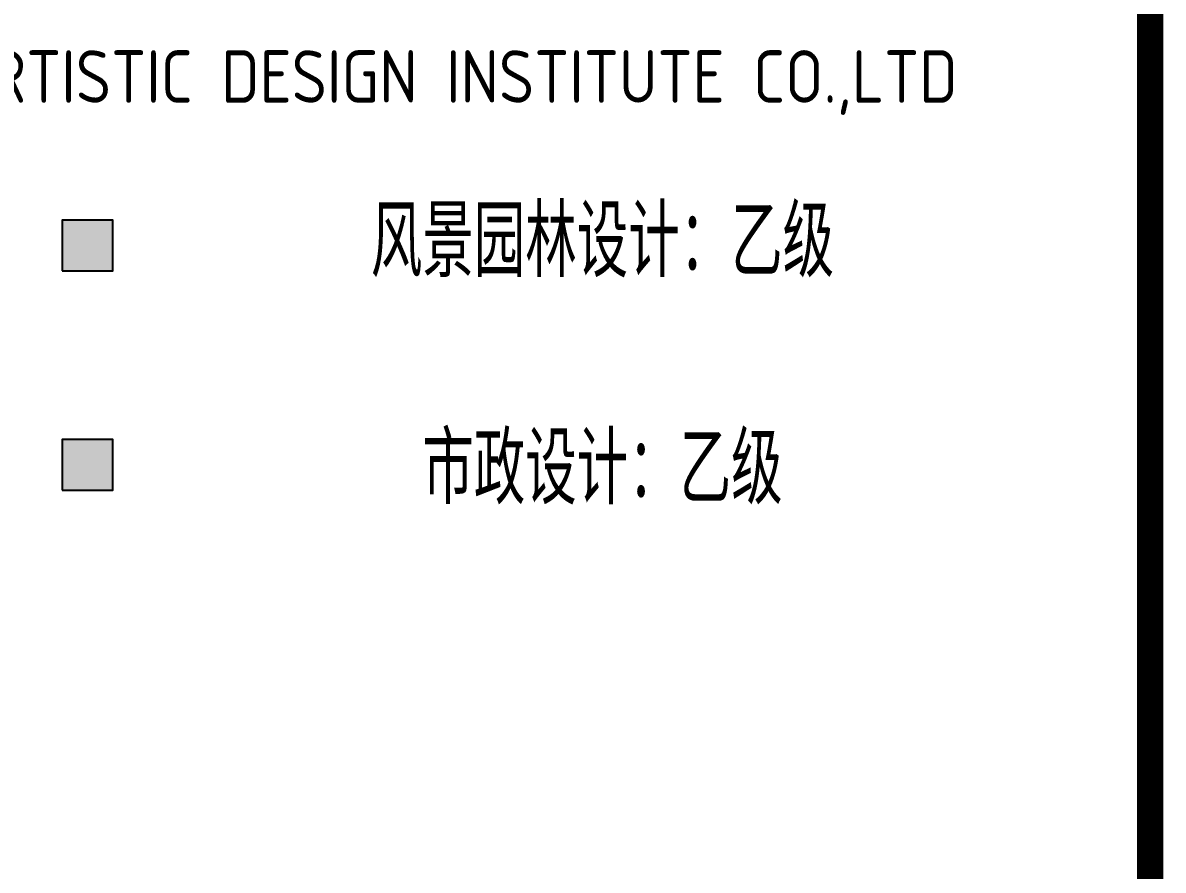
# Model space of a CAD drawing. Extents: x -737978 to 768813, y -372247 to 1140308.
# Drawn here: x -227668 to -221150, y -219598 to -214753 of the extents above; entities that cross this region are included whole.
import ezdxf
from ezdxf.enums import TextEntityAlignment as Align

# ---------------------------------------------------------------- set-up
doc = ezdxf.new("R2010")
doc.units = 0
doc.header["$LTSCALE"] = 1000
doc.header["$MEASUREMENT"] = 0
doc.layers.get('0').update_dxf_attribs({"linetype": 'CONTINUOUS'})
doc.layers.add('DRAW', color=7, linetype='CONTINUOUS', lineweight=70)
doc.layers.add('PUB_TITLE', color=4, linetype='CONTINUOUS')
doc.styles.add('-仿宋_GB2312', font='GBENOR.shx', dxfattribs={"bigfont": 'GBCBIG.shx'})

# ---------------------------------------------------------------- blocks, each defined once
blk = doc.blocks.new('TQ1')
at = {"layer": 'PUB_TITLE'}
for points in [[(-46611.5, -394766.4), (-46611.5, -394631.4), (-46746.5, -394631.4), (-46746.5, -394766.4)], [(-46611.5, -395349), (-46611.5, -395214), (-46746.5, -395214), (-46746.5, -395349)]]:
    blk.add_hatch(color=7, dxfattribs=at).paths.add_polyline_path(points)
at = {"layer": 'PUB_TITLE', "color": 7}
for points in [[(-46746.5, -394766.4), (-46611.5, -394766.4), (-46611.5, -394631.4), (-46746.5, -394631.4)], [(-46746.5, -395349), (-46611.5, -395349), (-46611.5, -395214), (-46746.5, -395214)]]:
    blk.add_lwpolyline(points, close=True, dxfattribs=at)
at = {"color": 7, "style": '-仿宋_GB2312'}
blk.add_text('GUANGDONG ARCHITECTURAL ARTISTIC DESIGN INSTITUTE CO.,LTD', height=139.308, dxfattribs=at).set_placement((-46832.3, -394319), align=Align.CENTER)
at = {"layer": 'PUB_TITLE', "color": 7, "style": '-仿宋_GB2312'}
for s, p in [('风景园林设计：乙级', (-45310.3, -394782.7)), ('市政设计：乙级', (-45310.3, -395386.5))]:
    blk.add_text(s, height=190, dxfattribs=at).set_placement(p, align=Align.CENTER)

msp = doc.modelspace()

# ---------------------------------------------------------------- linework, layer by layer
at = {"layer": 'DRAW'}
msp.add_lwpolyline([(-234126.8, -181009.7), (-221225.1, -181009.7), (-221225.1, -267109.7), (-234126.8, -267109.7)], close=True, dxfattribs=at)
at = {"layer": 'PUB_TITLE', "const_width": 150}
msp.add_lwpolyline([(-373625.1, -267109.7), (-221225.1, -267109.7), (-221225.1, -181009.7), (-373625.1, -181009.7)], close=True, dxfattribs=at)

# ---------------------------------------------------------------- block references
at = {"xscale": 2.15028113370122, "yscale": 2.15028113370122, "zscale": 2.15028113370122}
msp.add_blockref('TQ1', (-126925.1, 632686.5), dxfattribs=at)

doc.saveas('drawing.dxf')
